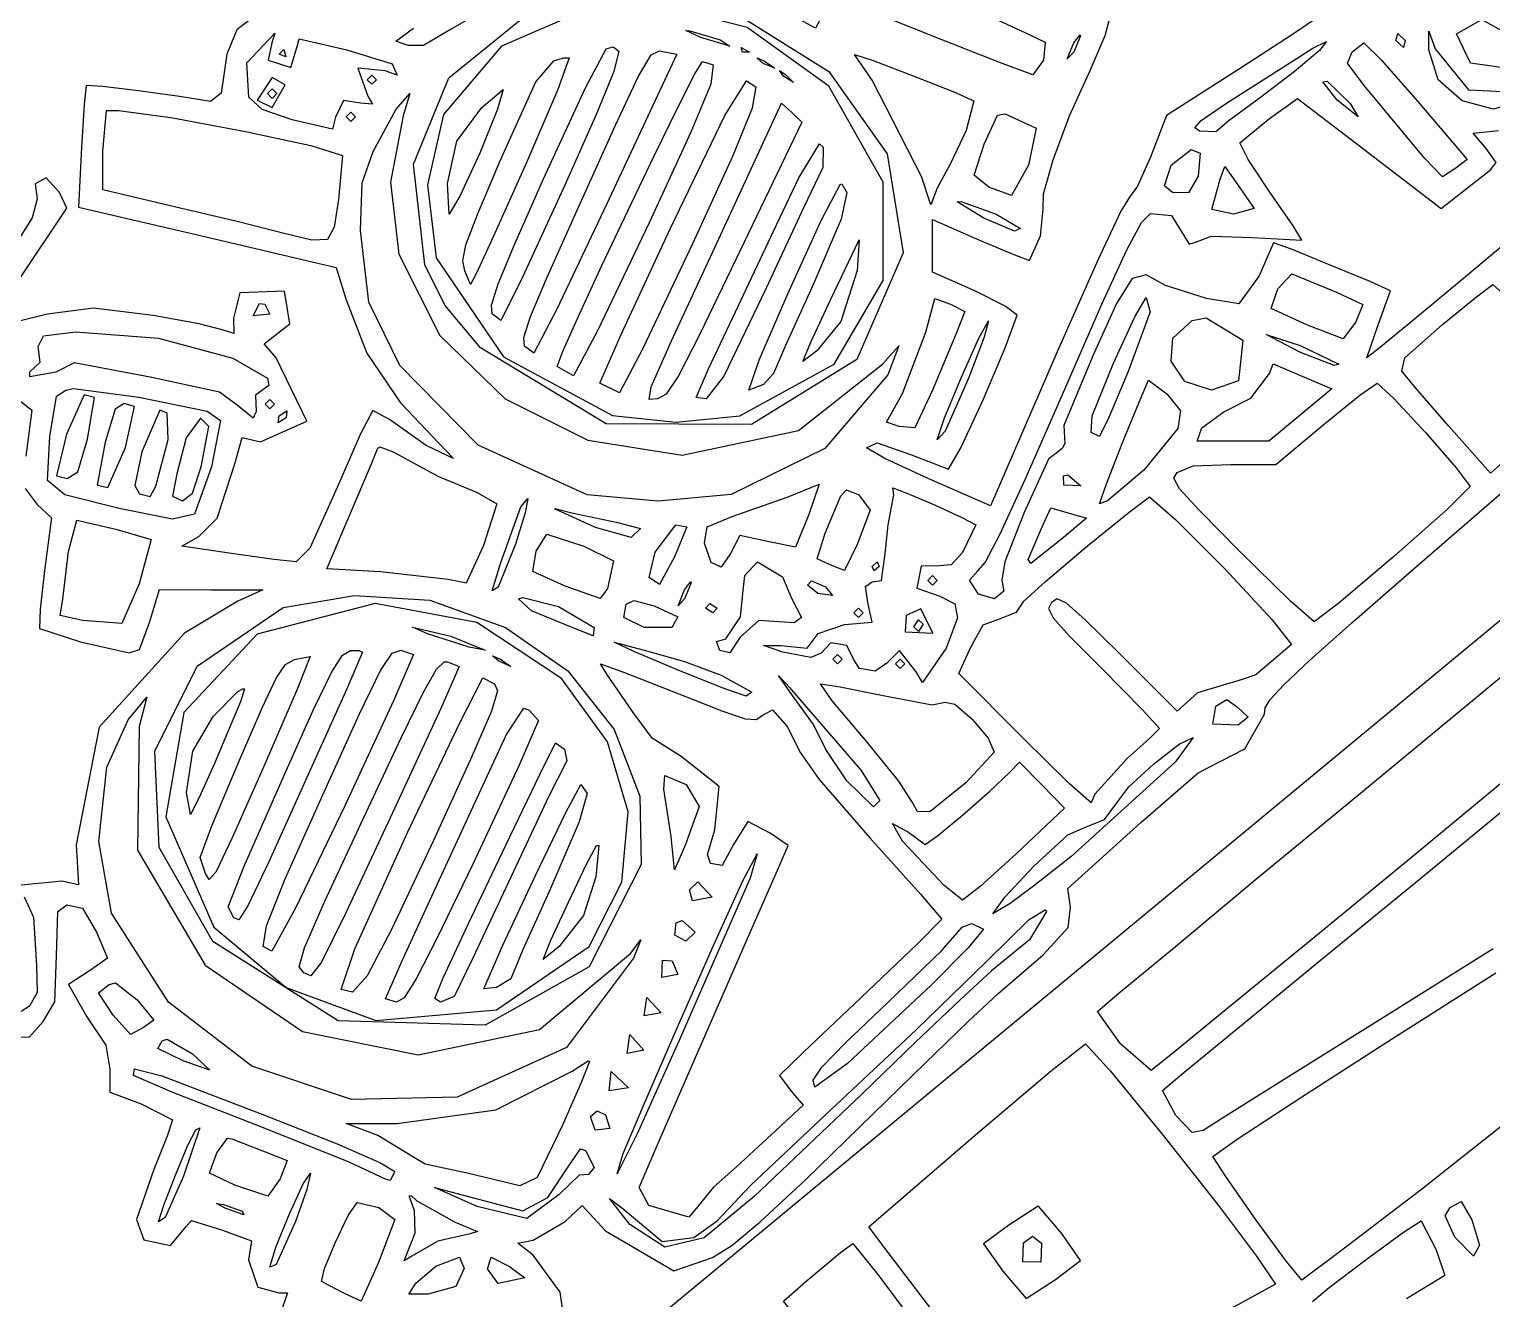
# Model space of a CAD drawing. Extents: x 0 to 7.6, y 0 to 10.9.
# Drawn here: x 1.921 to 2.447, y 6.155 to 6.611 of the extents above; entities that cross this region are included whole.
import ezdxf

# ---------------------------------------------------------------- set-up
doc = ezdxf.new("R2010")
doc.units = 0
doc.layers.get('0').update_dxf_attribs({"linetype": 'CONTINUOUS'})

msp = doc.modelspace()

# ---------------------------------------------------------------- linework, layer by layer
at = {"color": 0}
for points in [[(2.16906, 6.65831), (2.17486, 6.65603), (2.18836, 6.65022), (2.20697, 6.64214), (2.22808, 6.63281), (2.24914, 6.62343), (2.26753, 6.61513), (2.28071, 6.6091), (2.28614, 6.60639), (2.28554, 6.59988), (2.28174, 6.59472), (2.27013, 6.59896), (2.24485, 6.60889), (2.22006, 6.61882), (2.20979, 6.62289), (2.20671, 6.61719), (2.20361, 6.61149), (2.19254, 6.61746), (2.18007, 6.62468), (2.18132, 6.6339), (2.18403, 6.64307), (2.17469, 6.64854), (2.16601, 6.65576), (2.16906, 6.65831)], [(2.13569, 6.62343), (2.176, 6.6161), (2.20844, 6.59586), (2.22939, 6.56625), (2.23514, 6.5306), (2.21843, 6.49224), (2.18061, 6.46897), (2.12836, 6.46918), (2.08311, 6.49647), (2.07031, 6.51183), (2.06304, 6.52636), (2.05897, 6.56256), (2.07178, 6.59353), (2.09836, 6.61518), (2.13569, 6.62343)], [(2.14426, 6.6205), (2.13417, 6.62044), (2.12289, 6.61892), (2.09071, 6.60503), (2.06976, 6.5804), (2.06401, 6.55512), (2.06722, 6.52881), (2.09136, 6.49328), (2.13064, 6.47217), (2.15354, 6.46978), (2.17643, 6.47206), (2.21024, 6.49067), (2.22797, 6.52067), (2.22792, 6.55604), (2.20844, 6.5906), (2.17904, 6.61171), (2.14426, 6.6205)], [(2.44325, 6.61458), (2.45514, 6.60781), (2.45535, 6.59657), (2.43913, 6.59885), (2.43414, 6.60943), (2.44325, 6.61458)], [(2.00917, 6.6096), (2.00808, 6.60612), (2.00672, 6.59988), (2.01492, 6.59728), (2.01719, 6.60482), (2.0179, 6.60764), (2.03504, 6.60363), (2.05132, 6.59864), (2.05317, 6.59457), (2.04878, 6.59608), (2.03906, 6.59711), (2.04258, 6.58697), (2.04428, 6.58415), (2.03999, 6.58442), (2.0339, 6.58539), (2.03103, 6.57943), (2.02989, 6.57514), (2.0154, 6.57844), (2.00456, 6.58219), (1.99983, 6.58669), (1.99908, 6.59896), (2.00917, 6.6096)], [(2.15696, 6.61062), (2.15842, 6.61051), (2.16928, 6.60726), (2.17279, 6.60503), (2.16233, 6.60813), (2.15696, 6.61062)], [(2.29872, 6.60906), (2.29889, 6.60872), (2.2965, 6.60286), (2.29411, 6.60037), (2.2965, 6.60622), (2.29872, 6.60906)], [(2.38738, 6.60667), (2.38482, 6.60346), (2.37571, 6.59571), (2.36317, 6.58621), (2.35238, 6.57829), (2.3476, 6.57422), (2.34169, 6.57438), (2.33996, 6.57563), (2.34229, 6.57829), (2.3514, 6.58447), (2.36985, 6.59625), (2.38249, 6.60422), (2.38738, 6.60667)], [(2.40082, 6.60622), (2.40701, 6.6001), (2.42003, 6.58518), (2.43793, 6.56418), (2.43386, 6.56108), (2.42904, 6.55794), (2.42275, 6.56461), (2.40088, 6.59082), (2.39492, 6.5989), (2.39654, 6.60292), (2.40082, 6.60622)], [(2.41297, 6.60954), (2.41569, 6.60704), (2.41504, 6.60454), (2.41233, 6.60704), (2.41297, 6.60954)], [(2.42415, 6.6104), (2.42643, 6.604), (2.43842, 6.58931), (2.45594, 6.58843), (2.46212, 6.58951), (2.45861, 6.58556), (2.44737, 6.58236), (2.43608, 6.58529), (2.42746, 6.59283), (2.4241, 6.60368), (2.42415, 6.6104)], [(2.01238, 6.60374), (2.01313, 6.60113), (2.01069, 6.60215), (2.01238, 6.60374)], [(2.11301, 6.60081), (2.11501, 6.60075), (2.11089, 6.58942), (2.09983, 6.56342), (2.08778, 6.53662), (2.0816, 6.52311), (2.07954, 6.51921), (2.07747, 6.52419), (2.07671, 6.52783), (2.0779, 6.53358), (2.08203, 6.54449), (2.09006, 6.56347), (2.10297, 6.59218), (2.10943, 6.59972), (2.11301, 6.60081)], [(2.13086, 6.60476), (2.13281, 6.60319), (2.13103, 6.59592), (2.12478, 6.58068), (2.11344, 6.55501), (2.0976, 6.52061), (2.09044, 6.50629), (2.08735, 6.50874), (2.08708, 6.51188), (2.08951, 6.51953), (2.09543, 6.5339), (2.10574, 6.55724), (2.12082, 6.58996), (2.12836, 6.604), (2.13086, 6.60476)], [(2.14746, 6.60331), (2.14925, 6.60297), (2.15369, 6.60206), (2.12858, 6.54829), (2.11051, 6.51036), (2.10232, 6.49457), (2.09896, 6.49707), (2.09868, 6.50017), (2.10113, 6.50771), (2.10704, 6.52192), (2.11735, 6.54497), (2.13163, 6.57661), (2.13992, 6.59424), (2.14447, 6.60183), (2.14746, 6.60331)], [(2.17681, 6.60454), (2.17985, 6.60286), (2.17736, 6.60286), (2.17681, 6.60454)], [(2.18251, 6.60081), (2.18528, 6.59961), (2.18901, 6.597), (2.18474, 6.59879), (2.18251, 6.60081)], [(2.21761, 6.602), (2.22433, 6.59978), (2.23876, 6.59429), (2.25331, 6.58854), (2.26047, 6.58529), (2.25781, 6.57465), (2.25211, 6.56272), (2.24739, 6.55393), (2.24501, 6.5479), (2.24175, 6.55806), (2.22401, 6.59272), (2.21761, 6.602)], [(2.16297, 6.5995), (2.16678, 6.59825), (2.1659, 6.59131), (2.15875, 6.574), (2.14382, 6.54144), (2.12522, 6.50256), (2.11654, 6.48643), (2.11068, 6.48975), (2.11285, 6.4955), (2.1186, 6.5084), (2.12674, 6.52604), (2.13618, 6.546), (2.14567, 6.56575), (2.15408, 6.5829), (2.16021, 6.595), (2.16297, 6.5995)], [(2.19065, 6.59625), (2.19276, 6.59478), (2.19569, 6.59185), (2.19211, 6.59413), (2.19065, 6.59625)], [(2.00819, 6.59375), (2.00282, 6.58561), (2.00819, 6.5829), (2.01286, 6.59104), (2.00819, 6.59375)], [(2.044, 6.59457), (2.04568, 6.59289), (2.044, 6.59125), (2.04232, 6.59289), (2.044, 6.59457)], [(2.17876, 6.59256), (2.18207, 6.59033), (2.18087, 6.58268), (2.17378, 6.56526), (2.1594, 6.53386), (2.14144, 6.49621), (2.13308, 6.48031), (2.12597, 6.48372), (2.13363, 6.50108), (2.15142, 6.5395), (2.17096, 6.58008), (2.17876, 6.59256)], [(2.38758, 6.59244), (2.39583, 6.58431), (2.39871, 6.57958), (2.39122, 6.58556), (2.38607, 6.59212), (2.38758, 6.59244)], [(2.00819, 6.58957), (2.00982, 6.58789), (2.00819, 6.58621), (2.00651, 6.58789), (2.00819, 6.58957)], [(2.05772, 6.58789), (2.05533, 6.57997), (2.05078, 6.55604), (2.05371, 6.53017), (2.06853, 6.50097), (2.09196, 6.47814), (2.12169, 6.46326), (2.1556, 6.4579), (2.19743, 6.46674), (2.22771, 6.49067), (2.23356, 6.49718), (2.22954, 6.48682), (2.20697, 6.46024), (2.17324, 6.44374), (2.17324, 6.44379), (2.14703, 6.4414), (2.12153, 6.44368), (2.08225, 6.46149), (2.05414, 6.49018), (2.04297, 6.51286), (2.03993, 6.53874), (2.04058, 6.55578), (2.04449, 6.56706), (2.05279, 6.58236), (2.05772, 6.58789)], [(2.09131, 6.58942), (2.08919, 6.58236), (2.08285, 6.56651), (2.07568, 6.551), (2.07183, 6.54454), (2.07124, 6.55556), (2.0746, 6.57075), (2.08365, 6.5829), (2.09131, 6.58942)], [(1.95307, 6.58187), (1.9725, 6.57915), (1.99864, 6.57433), (2.02208, 6.56922), (2.03353, 6.5656), (2.03201, 6.54981), (2.03049, 6.53988), (2.02806, 6.53543), (2.02246, 6.53521), (2.0115, 6.53787), (1.99556, 6.54189), (1.97358, 6.5471), (1.94732, 6.55333), (1.94732, 6.56717), (1.94862, 6.58182), (1.95307, 6.58187)], [(2.03651, 6.58122), (2.03819, 6.57954), (2.03651, 6.5779), (2.03483, 6.57954), (2.03651, 6.58122)], [(2.1914, 6.58442), (2.19504, 6.58106), (2.19862, 6.57769), (2.17497, 6.52821), (2.16194, 6.50136), (2.15429, 6.48639), (2.14985, 6.47987), (2.14681, 6.47819), (2.14372, 6.47786), (2.14447, 6.48247), (2.15175, 6.49897), (2.16812, 6.53418), (2.1914, 6.58442)], [(2.27181, 6.58062), (2.28293, 6.57547), (2.28022, 6.56218), (2.27408, 6.55132), (2.2659, 6.55431), (2.26069, 6.5586), (2.26421, 6.56972), (2.26899, 6.58018), (2.27181, 6.58062)], [(2.20497, 6.56982), (2.20637, 6.56868), (2.20617, 6.56136), (2.19922, 6.54688), (2.18587, 6.5179), (2.17063, 6.48628), (2.16428, 6.47819), (2.16069, 6.47868), (2.16515, 6.48888), (2.17589, 6.51172), (2.18853, 6.53847), (2.19764, 6.55767), (2.20497, 6.56982)], [(2.33871, 6.56782), (2.3419, 6.56651), (2.34125, 6.55821), (2.33772, 6.55219), (2.33192, 6.55236), (2.32915, 6.55479), (2.33143, 6.56212), (2.33871, 6.56782)], [(2.35075, 6.56164), (2.35536, 6.55518), (2.36128, 6.54665), (2.35394, 6.54454), (2.34614, 6.54628), (2.34907, 6.55718), (2.35075, 6.56164)], [(2.21306, 6.55544), (2.2149, 6.5524), (2.21283, 6.54275), (2.20247, 6.51867), (2.19276, 6.49735), (2.18853, 6.48731), (2.18485, 6.48335), (2.17958, 6.48128), (2.18349, 6.49235), (2.19413, 6.51699), (2.20568, 6.54226), (2.2124, 6.55524), (2.21306, 6.55544)], [(2.25597, 6.5491), (2.2685, 6.5446), (2.27735, 6.53939), (2.27517, 6.53842), (2.26417, 6.54308), (2.25456, 6.54904), (2.25597, 6.5491)], [(2.21924, 6.53538), (2.21853, 6.52431), (2.21272, 6.50597), (2.20404, 6.49544), (2.199, 6.49154), (2.20193, 6.49854), (2.20915, 6.51394), (2.21924, 6.53538)], [(2.37483, 6.52311), (2.39094, 6.51654), (2.40044, 6.51204), (2.39789, 6.50581), (2.39339, 6.49968), (2.38053, 6.50467), (2.36751, 6.51069), (2.36979, 6.51774), (2.37483, 6.52311)], [(2.44715, 6.51921), (2.45301, 6.51394), (2.46446, 6.50151), (2.47558, 6.48867), (2.48058, 6.48182), (2.46961, 6.47125), (2.45247, 6.45676), (2.44629, 6.45144), (2.43138, 6.46832), (2.42025, 6.48112), (2.41439, 6.48812), (2.41547, 6.49289), (2.42904, 6.50489), (2.44125, 6.51481), (2.44715, 6.51921)], [(2.00369, 6.51247), (2.00553, 6.51215), (2.00732, 6.50863), (2.00142, 6.50803), (2.00369, 6.51247)], [(2.24647, 6.51426), (2.25217, 6.51215), (2.25726, 6.5095), (2.25412, 6.50163), (2.24571, 6.48122), (2.23936, 6.46767), (2.23367, 6.46821), (2.22917, 6.46978), (2.23486, 6.48008), (2.24322, 6.50206), (2.24647, 6.51426)], [(2.32249, 6.51454), (2.32394, 6.50939), (2.31608, 6.48801), (2.30903, 6.47146), (2.30567, 6.46457), (2.30268, 6.46599), (2.30306, 6.47206), (2.31076, 6.491), (2.31847, 6.50765), (2.32249, 6.51454)], [(2.26579, 6.50624), (2.26426, 6.50028), (2.25874, 6.48579), (2.25017, 6.46647), (2.24735, 6.46343), (2.25, 6.47136), (2.25608, 6.48594), (2.26238, 6.5), (2.26579, 6.50624)], [(2.34403, 6.50732), (2.35732, 6.49929), (2.35568, 6.4846), (2.34597, 6.48122), (2.33643, 6.48438), (2.33154, 6.49164), (2.33214, 6.5), (2.33908, 6.50629), (2.34403, 6.50732)], [(1.93761, 6.50228), (1.96733, 6.5), (1.99403, 6.49274), (2.00651, 6.48557), (2.007, 6.48296), (2.00217, 6.47944), (2.00244, 6.47364), (2.00131, 6.47125), (1.99556, 6.47586), (1.98921, 6.48058), (1.96496, 6.48579), (1.93701, 6.4911), (1.93044, 6.48779), (1.92106, 6.48611), (1.921, 6.48785), (1.92475, 6.49132), (1.9241, 6.49696), (1.92594, 6.50086), (1.93761, 6.50228)], [(2.36567, 6.50131), (2.37788, 6.49735), (2.39176, 6.49067), (2.39008, 6.49013), (2.37776, 6.4949), (2.36567, 6.50131)], [(2.36817, 6.49072), (2.38932, 6.48172), (2.37793, 6.47233), (2.36664, 6.46289), (2.34082, 6.46289), (2.3425, 6.46767), (2.35042, 6.47347), (2.36008, 6.47835), (2.36681, 6.48725), (2.36817, 6.49072)], [(2.32335, 6.48481), (2.32997, 6.47993), (2.3349, 6.47385), (2.33388, 6.46744), (2.32161, 6.45247), (2.3086, 6.44146), (2.30567, 6.44038), (2.30821, 6.44754), (2.31392, 6.46213), (2.31993, 6.477), (2.32335, 6.48481)], [(1.93674, 6.48188), (1.96029, 6.47874), (1.98486, 6.47374), (1.98958, 6.47038), (1.98633, 6.45372), (1.98031, 6.43664), (1.97233, 6.43489), (1.95318, 6.43869), (1.93365, 6.44358), (1.92736, 6.44874), (1.92828, 6.46457), (1.93067, 6.47906), (1.93403, 6.48122), (1.93674, 6.48188)], [(1.9406, 6.47954), (1.93419, 6.46544), (1.93067, 6.45047), (1.93451, 6.44954), (1.93826, 6.45188), (1.94174, 6.46365), (1.94433, 6.47868), (1.9406, 6.47954)], [(2.4056, 6.48372), (2.41162, 6.47825), (2.42301, 6.46599), (2.43403, 6.45329), (2.43901, 6.44656), (2.43093, 6.43858), (2.41162, 6.4215), (2.39187, 6.40483), (2.38286, 6.39789), (2.3744, 6.40539), (2.35601, 6.42339), (2.34174, 6.43782), (2.33447, 6.44575), (2.33242, 6.4496), (2.33365, 6.45171), (2.33936, 6.454), (2.35292, 6.45454), (2.36908, 6.45454), (2.38661, 6.46913), (2.39936, 6.47944), (2.4056, 6.48372)], [(1.95497, 6.47646), (1.95171, 6.47439), (1.94814, 6.46257), (1.94531, 6.44715), (1.94911, 6.44624), (1.95551, 6.46061), (1.95865, 6.47542), (1.95497, 6.47646)], [(2.00732, 6.47786), (2.009, 6.47624), (2.00732, 6.47456), (2.00564, 6.47624), (2.00732, 6.47786)], [(1.96783, 6.47401), (1.96137, 6.4591), (1.95876, 6.44694), (1.96044, 6.44401), (1.96436, 6.44308), (1.96642, 6.44678), (1.97081, 6.46349), (1.97049, 6.47304), (1.96783, 6.47401)], [(1.98242, 6.47119), (1.97732, 6.46414), (1.9739, 6.45117), (1.97233, 6.44314), (1.97601, 6.44151), (1.97949, 6.44422), (1.98264, 6.45372), (1.98546, 6.46815), (1.98242, 6.47119)], [(2.01351, 6.47379), (2.01324, 6.47131), (2.01036, 6.46951), (2.01069, 6.47206), (2.01351, 6.47379)], [(2.04688, 6.46083), (2.05171, 6.4591), (2.06776, 6.45036), (2.08192, 6.44444), (2.08897, 6.44043), (2.08419, 6.42535), (2.07796, 6.41183), (2.0715, 6.41314), (2.04719, 6.4159), (2.02789, 6.41704), (2.03674, 6.43788), (2.04318, 6.45313), (2.04622, 6.46039), (2.04688, 6.46083)], [(2.29432, 6.45085), (2.29899, 6.44683), (2.29292, 6.4471), (2.29275, 6.45047), (2.29432, 6.45085)], [(2.20492, 6.44749), (2.20117, 6.43658), (2.1964, 6.42486), (2.18631, 6.42686), (2.17638, 6.42904), (2.17296, 6.42253), (2.16971, 6.41758), (2.16601, 6.41928), (2.16368, 6.42626), (2.16461, 6.43213), (2.17356, 6.43587), (2.19379, 6.44293), (2.20492, 6.44749)], [(2.23144, 6.44618), (2.23649, 6.44428), (2.24636, 6.44), (2.25624, 6.43549), (2.26128, 6.43283), (2.25646, 6.42285), (2.25233, 6.41846), (2.24821, 6.41813), (2.24154, 6.41792), (2.24001, 6.4101), (2.24832, 6.40717), (2.25375, 6.4044), (2.25467, 6.39936), (2.2506, 6.38851), (2.24208, 6.37619), (2.23981, 6.37993), (2.23383, 6.38758), (2.22928, 6.38314), (2.2251, 6.38021), (2.2194, 6.38118), (2.21733, 6.38433), (2.2149, 6.38943), (2.20915, 6.39035), (2.20568, 6.38672), (2.20193, 6.3851), (2.19189, 6.3871), (2.18489, 6.38949), (2.19114, 6.38938), (2.20057, 6.38846), (2.20449, 6.39372), (2.21397, 6.39703), (2.22396, 6.39785), (2.2225, 6.40435), (2.22157, 6.41064), (2.22396, 6.41238), (2.22732, 6.41287), (2.22868, 6.42253), (2.22971, 6.43289), (2.23172, 6.44368), (2.23144, 6.44618)], [(2.21468, 6.44536), (2.21918, 6.44358), (2.22325, 6.43815), (2.21853, 6.42578), (2.21403, 6.41635), (2.20915, 6.41829), (2.20421, 6.42063), (2.20703, 6.42985), (2.21267, 6.44331), (2.21468, 6.44536)], [(2.32374, 6.44287), (2.33306, 6.43479), (2.35086, 6.41689), (2.36778, 6.39871), (2.37478, 6.38981), (2.36193, 6.3789), (2.35699, 6.37722), (2.34093, 6.37244), (2.33365, 6.36578), (2.3125, 6.38688), (2.30057, 6.39865), (2.29389, 6.40462), (2.29053, 6.40625), (2.28851, 6.40494), (2.28743, 6.40278), (2.28911, 6.39936), (2.29497, 6.39279), (2.30653, 6.38113), (2.32118, 6.36626), (2.32731, 6.35954), (2.32383, 6.35607), (2.31565, 6.34885), (2.30404, 6.33594), (2.30274, 6.3329), (2.29497, 6.33974), (2.27826, 6.35612), (2.2551, 6.37933), (2.25939, 6.38883), (2.26383, 6.39686), (2.2691, 6.39876), (2.27588, 6.40147), (2.27854, 6.40543), (2.28624, 6.41249), (2.30138, 6.42524), (2.31635, 6.43744), (2.32374, 6.44287)], [(2.1001, 6.44233), (2.09918, 6.43712), (2.09565, 6.42583), (2.08951, 6.41038), (2.08735, 6.40907), (2.09039, 6.41932), (2.0976, 6.43935), (2.1001, 6.44233)], [(2.10969, 6.43853), (2.11035, 6.43853), (2.11594, 6.43712), (2.13194, 6.43375), (2.14063, 6.43147), (2.13726, 6.42828), (2.12451, 6.43192), (2.10969, 6.43853)], [(2.28819, 6.43892), (2.301, 6.43522), (2.2921, 6.42768), (2.28108, 6.41889), (2.28011, 6.42036), (2.2851, 6.43213), (2.28819, 6.43892)], [(1.93799, 6.43451), (1.95199, 6.43132), (1.96474, 6.42757), (1.96035, 6.41162), (1.9541, 6.39735), (1.94011, 6.39844), (1.93201, 6.40017), (1.93294, 6.40608), (1.935, 6.42329), (1.93799, 6.43451)], [(2.15332, 6.43289), (2.15733, 6.43213), (2.15294, 6.42133), (2.14751, 6.41135), (2.14378, 6.41385), (2.14594, 6.42296), (2.15332, 6.43289)], [(2.10693, 6.42953), (2.12028, 6.42513), (2.13097, 6.41992), (2.12879, 6.40994), (2.12614, 6.40631), (2.11356, 6.41081), (2.10189, 6.41601), (2.10314, 6.42333), (2.10693, 6.42953)], [(2.18278, 6.41949), (2.19174, 6.41411), (2.19499, 6.40642), (2.19857, 6.39953), (2.1959, 6.39757), (2.18321, 6.39839), (2.17654, 6.39247), (2.17279, 6.38678), (2.16922, 6.38769), (2.16803, 6.3909), (2.17139, 6.39182), (2.1766, 6.39974), (2.17763, 6.40918), (2.17817, 6.41465), (2.18278, 6.41949)], [(2.22575, 6.41954), (2.22651, 6.41786), (2.22472, 6.41624), (2.22401, 6.41786), (2.22575, 6.41954)], [(2.15869, 6.41233), (2.15886, 6.412), (2.15653, 6.40619), (2.15414, 6.40369), (2.15653, 6.4095), (2.15869, 6.41233)], [(2.2021, 6.41271), (2.20714, 6.41054), (2.20964, 6.40744), (2.20437, 6.4081), (2.20068, 6.41114), (2.2021, 6.41271)], [(2.24567, 6.41456), (2.24735, 6.41287), (2.24567, 6.41118), (2.24403, 6.41287), (2.24567, 6.41456)], [(2.03776, 6.40744), (2.06494, 6.40571), (2.09212, 6.39594), (2.11458, 6.38037), (2.13118, 6.35926), (2.14046, 6.33524), (2.14094, 6.31071), (2.12224, 6.27382), (2.08485, 6.25288), (2.03196, 6.25444), (1.98682, 6.28299), (1.9675, 6.31674), (1.96604, 6.35146), (1.98128, 6.382), (2.01215, 6.40306), (2.03776, 6.40744)], [(2.09831, 6.40674), (2.11122, 6.40343), (2.12403, 6.39589), (2.12358, 6.39296), (2.11544, 6.39621), (2.10146, 6.40196), (2.09674, 6.40625), (2.09831, 6.40674)], [(2.48981, 6.41103), (2.49935, 6.40072), (2.5089, 6.38932), (2.50168, 6.38297), (2.48199, 6.36638), (2.45281, 6.34207), (2.41721, 6.31261), (2.38146, 6.28326), (2.352, 6.25911), (2.33192, 6.24274), (2.32428, 6.2366), (2.31321, 6.24615), (2.30496, 6.25781), (2.31282, 6.26449), (2.33301, 6.28125), (2.36247, 6.30572), (2.39822, 6.33529), (2.48981, 6.41103)], [(2.04519, 6.40451), (2.00276, 6.3935), (1.97646, 6.3654), (1.97, 6.32781), (1.98719, 6.28819), (2.01324, 6.26639), (2.04551, 6.25456), (2.08882, 6.25846), (2.12218, 6.28125), (2.134, 6.30436), (2.13618, 6.32958), (2.12879, 6.35476), (2.11219, 6.37761), (2.08176, 6.39774), (2.04519, 6.40451)], [(2.13824, 6.40565), (2.14551, 6.40375), (2.15403, 6.39974), (2.15192, 6.39594), (2.14193, 6.39589), (2.13471, 6.39947), (2.13553, 6.40429), (2.13824, 6.40565)], [(2.16558, 6.40451), (2.16818, 6.40289), (2.16661, 6.40121), (2.16401, 6.40289), (2.16558, 6.40451)], [(2.21903, 6.40289), (2.22071, 6.40121), (2.21903, 6.39953), (2.21733, 6.40121), (2.21903, 6.40289)], [(2.24143, 6.40261), (2.23617, 6.40028), (2.23579, 6.39432), (2.24576, 6.39382), (2.24143, 6.40261)], [(2.05865, 6.39606), (2.07243, 6.39285), (2.08475, 6.38775), (2.079, 6.38889), (2.06401, 6.39367), (2.05865, 6.39606)], [(2.24067, 6.39871), (2.24235, 6.39714), (2.24067, 6.39453), (2.23899, 6.39611), (2.24067, 6.39871)], [(2.13124, 6.39068), (2.14333, 6.38743), (2.15653, 6.38368), (2.16971, 6.37875), (2.18067, 6.37261), (2.1786, 6.37125), (2.16997, 6.37424), (2.15364, 6.38075), (2.13797, 6.38737), (2.13124, 6.39068)], [(2.02186, 6.38553), (2.01731, 6.37392), (2.00558, 6.34679), (1.99376, 6.32026), (1.98796, 6.30794), (1.98557, 6.30524), (1.98421, 6.30746), (1.98232, 6.31315), (1.98654, 6.3246), (1.99675, 6.34901), (2.00467, 6.36729), (2.00965, 6.37765), (2.01303, 6.3826), (2.01617, 6.38444), (2.02186, 6.38553)], [(2.03939, 6.38764), (2.04069, 6.3871), (2.035, 6.37386), (2.02132, 6.34326), (2.00694, 6.31158), (1.99946, 6.29579), (1.99615, 6.29081), (1.99436, 6.2915), (1.99235, 6.29546), (1.99815, 6.31006), (2.01226, 6.34224), (2.02306, 6.36638), (2.02962, 6.37999), (2.03347, 6.38601), (2.0364, 6.38758), (2.03939, 6.38764)], [(2.05442, 6.38781), (2.05903, 6.38618), (2.05181, 6.36957), (2.0345, 6.33197), (2.0166, 6.29492), (2.00803, 6.27951), (2.00493, 6.28119), (2.00618, 6.28863), (2.01292, 6.30556), (2.02636, 6.33572), (2.03961, 6.3649), (2.04715, 6.38049), (2.05132, 6.38667), (2.05442, 6.38781)], [(2.08746, 6.38574), (2.09028, 6.38456), (2.09403, 6.38194), (2.08974, 6.38379), (2.08746, 6.38574)], [(2.21149, 6.38618), (2.21317, 6.38456), (2.21149, 6.38286), (2.20985, 6.38456), (2.21149, 6.38618)], [(2.0701, 6.38351), (2.07129, 6.38351), (2.07542, 6.38194), (2.06885, 6.36681), (2.05236, 6.33106), (2.03467, 6.29335), (2.02588, 6.2755), (2.02214, 6.27061), (2.01958, 6.27169), (2.01796, 6.27387), (2.01986, 6.28076), (2.02718, 6.29753), (2.04189, 6.3291), (2.05464, 6.35628), (2.06267, 6.37267), (2.06733, 6.38092), (2.0701, 6.38351)], [(2.12625, 6.38281), (2.13493, 6.37967), (2.1544, 6.37201), (2.16992, 6.36589), (2.17828, 6.36301), (2.18229, 6.36279), (2.18463, 6.36442), (2.18815, 6.36632), (2.19342, 6.36035), (2.19814, 6.35086), (2.20486, 6.34119), (2.22308, 6.32031), (2.24132, 6.30007), (2.24897, 6.29101), (2.2404, 6.28233), (2.21983, 6.26269), (2.19922, 6.24322), (2.19065, 6.23475), (2.19488, 6.22911), (2.19911, 6.22412), (2.18614, 6.21208), (2.17512, 6.20199), (2.16694, 6.19461), (2.16069, 6.18701), (2.15804, 6.18386), (2.14367, 6.18804), (2.14019, 6.19456), (2.14735, 6.21132), (2.16417, 6.24978), (2.18169, 6.28988), (2.19075, 6.3106), (2.19379, 6.31754), (2.18728, 6.32189), (2.17925, 6.32617), (2.17415, 6.31782), (2.17003, 6.31028), (2.16585, 6.31104), (2.16471, 6.31424), (2.16737, 6.32314), (2.169, 6.33871), (2.15522, 6.3495), (2.14486, 6.35607), (2.13803, 6.36535), (2.12858, 6.37913), (2.12625, 6.38281)], [(2.234, 6.3845), (2.23568, 6.38281), (2.234, 6.38118), (2.23232, 6.38281), (2.234, 6.3845)], [(2.08399, 6.37782), (2.08811, 6.3756), (2.08919, 6.3731), (2.08703, 6.36578), (2.07992, 6.34928), (2.06619, 6.31933), (2.05122, 6.28749), (2.04237, 6.27067), (2.03711, 6.26481), (2.03299, 6.26574), (2.03792, 6.28039), (2.05701, 6.32243), (2.07563, 6.3616), (2.08399, 6.37782)], [(2.19032, 6.37869), (2.19422, 6.37429), (2.22006, 6.34446), (2.22672, 6.33365), (2.2245, 6.33138), (2.2149, 6.34076), (2.20736, 6.352), (2.20285, 6.361), (2.19433, 6.37283), (2.19032, 6.37869)], [(2.20535, 6.37571), (2.21246, 6.37462), (2.22792, 6.37142), (2.2455, 6.36806), (2.25022, 6.36903), (2.25369, 6.36838), (2.25987, 6.36296), (2.26568, 6.35612), (2.26779, 6.35113), (2.2576, 6.34), (2.24474, 6.32964), (2.24029, 6.32969), (2.23817, 6.33328), (2.23361, 6.34065), (2.22157, 6.35536), (2.20958, 6.36957), (2.20535, 6.37571)], [(1.96317, 6.37088), (1.96035, 6.36029), (1.95975, 6.31581), (1.98406, 6.27447), (2.0191, 6.2506), (2.06065, 6.24229), (2.10428, 6.25136), (2.1371, 6.27864), (2.14079, 6.28364), (2.13813, 6.27701), (2.11399, 6.2449), (2.07476, 6.227), (2.03674, 6.22613), (2.00086, 6.23817), (1.97086, 6.26118), (1.95047, 6.29313), (1.94586, 6.3189), (1.94874, 6.34565), (1.95643, 6.36268), (1.96317, 6.37088)], [(1.99826, 6.37381), (1.99681, 6.36914), (1.99306, 6.3604), (1.98742, 6.347), (1.98193, 6.33479), (1.97885, 6.32872), (1.97743, 6.33658), (1.97965, 6.35146), (1.98693, 6.36393), (1.99588, 6.37294), (1.99767, 6.37381), (1.99826, 6.37381)], [(2.35151, 6.37001), (2.35536, 6.36729), (2.35921, 6.36372), (2.35558, 6.36079), (2.34651, 6.36111), (2.34754, 6.36768), (2.35151, 6.37001)], [(2.09864, 6.36686), (2.10058, 6.36621), (2.104, 6.36242), (2.09706, 6.34646), (2.08035, 6.31082), (2.06765, 6.2845), (2.06, 6.26953), (2.05561, 6.26275), (2.05285, 6.26118), (2.04899, 6.26243), (2.05469, 6.27561), (2.06836, 6.30533), (2.08339, 6.33783), (2.09244, 6.35747), (2.09864, 6.36686)], [(2.11014, 6.35449), (2.11328, 6.35211), (2.11421, 6.34793), (2.10764, 6.33529), (2.09403, 6.30615), (2.08029, 6.27675), (2.07362, 6.26324), (2.06879, 6.26118), (2.06668, 6.26247), (2.06967, 6.26992), (2.07878, 6.2895), (2.09218, 6.31765), (2.10444, 6.3431), (2.11014, 6.35449)], [(2.33946, 6.35633), (2.3329, 6.34744), (2.29542, 6.31347), (2.28201, 6.30285), (2.27365, 6.29665), (2.26736, 6.29292), (2.27165, 6.29899), (2.28211, 6.31011), (2.29432, 6.3214), (2.30003, 6.32389), (2.30751, 6.32682), (2.31233, 6.33333), (2.31629, 6.33865), (2.32519, 6.34679), (2.33442, 6.354), (2.33946, 6.35633)], [(2.27692, 6.34754), (2.28504, 6.33919), (2.29318, 6.33089), (2.27567, 6.3144), (2.26281, 6.30274), (2.25646, 6.29785), (2.24972, 6.30328), (2.23492, 6.31907), (2.23133, 6.32547), (2.23703, 6.32226), (2.24306, 6.31782), (2.2475, 6.32101), (2.25646, 6.3284), (2.26628, 6.33703), (2.27339, 6.34375), (2.27692, 6.34754)], [(2.11914, 6.33946), (2.12147, 6.33626), (2.1186, 6.32601), (2.10824, 6.30203), (2.09819, 6.27974), (2.09403, 6.26958), (2.08886, 6.26639), (2.08431, 6.266), (2.09114, 6.28168), (2.10275, 6.30647), (2.11376, 6.32943), (2.11914, 6.33946)], [(2.14942, 6.34272), (2.15711, 6.33942), (2.16178, 6.33149), (2.15685, 6.31793), (2.15283, 6.30881), (2.15164, 6.32075), (2.14903, 6.33772), (2.14942, 6.34272)], [(2.12571, 6.31749), (2.12463, 6.30621), (2.12011, 6.29232), (2.11143, 6.28119), (2.10568, 6.27653), (2.10846, 6.28347), (2.11475, 6.29715), (2.12125, 6.31082), (2.12483, 6.31749), (2.12571, 6.31749)], [(2.18261, 6.31451), (2.18012, 6.30572), (2.17106, 6.28526), (2.15489, 6.24826), (2.13943, 6.21382), (2.13226, 6.19949), (2.13444, 6.20676), (2.14171, 6.22407), (2.15354, 6.25114), (2.16689, 6.28157), (2.1774, 6.30485), (2.18261, 6.31451)], [(2.16124, 6.30447), (2.16639, 6.29893), (2.1594, 6.29758), (2.15826, 6.3016), (2.16124, 6.30447)], [(2.28614, 6.29438), (2.28668, 6.29383), (2.28054, 6.28353), (2.27149, 6.27615), (2.26682, 6.2724), (2.25564, 6.26204), (2.23953, 6.24675), (2.22026, 6.22803), (2.18158, 6.19129), (2.16357, 6.17638), (2.14936, 6.17301), (2.13683, 6.18121), (2.12956, 6.1906), (2.13439, 6.18685), (2.14844, 6.17513), (2.15989, 6.17649), (2.16818, 6.18251), (2.18033, 6.19531), (2.20736, 6.22076), (2.23981, 6.25119), (2.26519, 6.27593), (2.28039, 6.2909), (2.28614, 6.29438)], [(2.15565, 6.29058), (2.16032, 6.28635), (2.1569, 6.28315), (2.15306, 6.28526), (2.15349, 6.28965), (2.15565, 6.29058)], [(2.25976, 6.2895), (2.264, 6.28743), (2.25846, 6.28071), (2.24522, 6.26725), (2.21511, 6.2391), (2.2034, 6.23063), (2.20275, 6.23318), (2.20589, 6.23785), (2.21436, 6.24658), (2.22976, 6.26112), (2.24886, 6.27968), (2.25629, 6.28814), (2.25976, 6.2895)], [(2.1486, 6.27632), (2.15201, 6.27599), (2.15403, 6.27115), (2.14828, 6.27007), (2.1486, 6.27632)], [(1.95188, 6.26818), (1.95964, 6.26199), (1.96565, 6.25472), (1.96197, 6.25211), (1.95731, 6.24951), (1.95107, 6.25651), (1.94569, 6.26454), (1.9496, 6.26747), (1.95188, 6.26818)], [(2.1429, 6.26281), (2.14806, 6.25732), (2.14199, 6.25629), (2.1429, 6.26281)], [(2.13687, 6.24951), (2.14182, 6.24387), (2.13585, 6.24274), (2.13687, 6.24951)], [(1.97043, 6.24783), (1.97954, 6.24262), (1.98583, 6.23676), (1.97618, 6.24013), (1.96707, 6.24457), (1.96864, 6.24724), (1.97043, 6.24783)], [(2.30072, 6.24621), (2.30963, 6.23639), (2.32829, 6.21365), (2.34853, 6.1881), (2.36214, 6.16986), (2.36897, 6.15972), (2.3469, 6.14768), (2.32383, 6.13514), (2.29937, 6.12175), (2.28119, 6.11197), (2.27333, 6.10786), (2.26525, 6.12076), (2.2481, 6.14703), (2.22976, 6.17111), (2.22271, 6.18033), (2.23421, 6.19021), (2.26118, 6.21343), (2.28842, 6.2366), (2.30072, 6.24621)], [(2.12185, 6.24007), (2.12235, 6.23986), (2.11947, 6.23253), (2.11262, 6.2169), (2.10346, 6.19814), (2.09722, 6.1951), (2.07835, 6.19971), (2.06321, 6.2029), (2.0594, 6.20514), (2.04622, 6.21326), (2.03483, 6.2175), (2.05317, 6.21756), (2.0886, 6.2225), (2.1161, 6.23633), (2.12185, 6.24007)], [(1.95871, 6.23725), (1.96853, 6.23469), (2.00549, 6.22054), (2.03162, 6.21018), (2.04719, 6.20344), (2.05236, 6.20025), (2.05067, 6.19706), (2.04899, 6.19754), (2.03592, 6.20367), (2.00444, 6.21619), (1.9725, 6.22874), (1.95828, 6.23475), (1.95871, 6.23725)], [(2.1301, 6.23622), (2.13628, 6.23036), (2.12933, 6.22928), (2.1301, 6.23622)], [(2.12506, 6.22206), (2.12804, 6.22071), (2.12967, 6.21576), (2.1244, 6.21517), (2.12272, 6.22006), (2.12506, 6.22206)], [(1.98215, 6.21604), (1.97635, 6.19862), (1.96972, 6.18371), (1.96733, 6.18218), (1.96918, 6.18815), (1.97342, 6.199), (1.97792, 6.20969), (1.98079, 6.21528), (1.98215, 6.21604)], [(1.99219, 6.21224), (1.99365, 6.21203), (2.00504, 6.20757), (2.01361, 6.20421), (2.01107, 6.19769), (2.00667, 6.1914), (1.99474, 6.19536), (1.98568, 6.19971), (1.98828, 6.20697), (1.99219, 6.21224)], [(2.11903, 6.20844), (2.12082, 6.20779), (2.12403, 6.20167), (2.12196, 6.19922), (2.1186, 6.19894), (2.11143, 6.19206), (2.09978, 6.18338), (2.08188, 6.18772), (2.06657, 6.1945), (2.08236, 6.19038), (2.09831, 6.18619), (2.10736, 6.19092), (2.11469, 6.20193), (2.11903, 6.20844)], [(2.02197, 6.19971), (2.02061, 6.19379), (2.01654, 6.18235), (2.00965, 6.16689), (2.00732, 6.1659), (2.0095, 6.17307), (2.01438, 6.185), (2.01938, 6.19586), (2.02197, 6.19971)], [(2.05751, 6.19151), (2.05826, 6.19151), (2.06028, 6.18967), (2.074, 6.18207), (2.08203, 6.17871), (2.07937, 6.1779), (2.06776, 6.17524), (2.05838, 6.16982), (2.05572, 6.16818), (2.05957, 6.17828), (2.05935, 6.18619), (2.05751, 6.19151)], [(1.98822, 6.18881), (1.99067, 6.18842), (1.99735, 6.18599), (1.99799, 6.18468), (1.99154, 6.18701), (1.98822, 6.18881)], [(2.03874, 6.18907), (2.0465, 6.18728), (2.05236, 6.183), (2.04639, 6.16758), (2.04015, 6.1536), (2.03418, 6.15636), (2.02588, 6.16069), (2.02696, 6.16536), (2.03093, 6.17492), (2.03558, 6.1844), (2.03874, 6.18907)], [(2.28369, 6.18788), (2.28369, 6.18782), (2.27311, 6.18093), (2.26406, 6.17421), (2.27094, 6.16439), (2.27929, 6.15457), (2.28988, 6.1614), (2.29893, 6.16824), (2.2921, 6.17806), (2.28369, 6.18788)], [(2.43582, 6.18951), (2.43956, 6.18294), (2.44233, 6.17383), (2.44021, 6.16982), (2.43354, 6.17671), (2.43007, 6.18435), (2.43181, 6.18739), (2.43582, 6.18951)], [(2.28168, 6.17708), (2.28483, 6.17447), (2.28461, 6.16769), (2.27815, 6.16781), (2.27838, 6.17458), (2.28168, 6.17708)], [(2.07553, 6.16949), (2.07721, 6.16536), (2.07428, 6.1589), (2.06424, 6.15614), (2.05729, 6.15614), (2.05989, 6.16015), (2.06711, 6.16629), (2.07553, 6.16949)], [(2.08692, 6.16949), (2.09358, 6.16613), (2.09901, 6.16206), (2.08942, 6.15994), (2.08567, 6.16531), (2.08692, 6.16949)], [(2.21701, 6.17443), (2.22601, 6.16319), (2.23904, 6.14578), (2.25228, 6.12657), (2.26215, 6.11083), (2.26535, 6.10363), (2.2609, 6.10107), (2.25108, 6.0956), (2.23736, 6.088), (2.23286, 6.09581), (2.21744, 6.1199), (2.20074, 6.14285), (2.19206, 6.15364), (2.20014, 6.16075), (2.21257, 6.17117), (2.21701, 6.17443)]]:
    msp.add_lwpolyline(points, close=True, dxfattribs=at)
for points in [[(2.09065, 6.62164), (2.07232, 6.611), (2.06261, 6.60519), (2.05707, 6.60519), (2.05263, 6.60678), (2.05903, 6.61149)], [(2.00076, 6.6149), (1.99544, 6.61079), (1.99192, 6.60206), (1.98986, 6.58806), (1.986, 6.58507), (1.97493, 6.58692), (1.96018, 6.58892), (1.94721, 6.5905), (1.94135, 6.59082), (1.94054, 6.58404), (1.93961, 6.56858), (1.93858, 6.54704), (1.98492, 6.53624), (2.03125, 6.52539), (2.03483, 6.51372), (2.04226, 6.49457), (2.05436, 6.47672), (2.06825, 6.46213), (2.07335, 6.45671), (2.06353, 6.46132), (2.0504, 6.47076), (2.04443, 6.47396), (2.03999, 6.4655), (2.03162, 6.44629), (2.02175, 6.42443), (2.01682, 6.41954), (2.00874, 6.42042), (1.99447, 6.42236), (1.97569, 6.42513), (1.98182, 6.4286), (1.98844, 6.43517), (1.99479, 6.45475), (1.99744, 6.46419), (2.00401, 6.46267), (2.02061, 6.47017), (2.0096, 6.49283), (2.00532, 6.49789), (2.0146, 6.50515), (2.01264, 6.51682), (1.99658, 6.51628), (1.99431, 6.50711), (1.99442, 6.50168), (1.99072, 6.50288), (1.98199, 6.5051), (1.96539, 6.50808), (1.94396, 6.51079), (1.92736, 6.50857), (1.91374, 6.50526)], [(2.38292, 6.61447), (2.37435, 6.60867), (2.35568, 6.59657), (2.32986, 6.58003), (2.324, 6.56506), (2.31939, 6.55464), (2.31651, 6.55062), (2.31336, 6.54563), (2.30512, 6.52806), (2.29053, 6.49501), (2.26818, 6.44353), (2.2665, 6.43967), (2.24436, 6.44938), (2.22857, 6.45671), (2.22194, 6.46056), (2.22575, 6.46229), (2.23807, 6.45796), (2.25146, 6.4529), (2.25581, 6.46056), (2.26383, 6.47781), (2.27181, 6.49647), (2.2761, 6.50819), (2.27181, 6.5115), (2.26107, 6.51682), (2.24567, 6.52365), (2.24567, 6.54264), (2.26258, 6.53526), (2.27485, 6.53006), (2.2806, 6.52789), (2.2845, 6.53674), (2.28549, 6.54633), (2.28554, 6.55192), (2.28906, 6.56413), (2.29497, 6.57997), (2.30231, 6.59625), (2.30778, 6.60878), (2.30914, 6.61426)], [(2.45747, 6.53896), (2.43728, 6.52203), (2.4196, 6.50726), (2.4069, 6.49685), (2.40181, 6.49289), (2.40597, 6.50472), (2.41037, 6.51693), (2.40306, 6.52029), (2.38872, 6.52626), (2.37472, 6.53196), (2.36828, 6.53429), (2.36317, 6.5224), (2.35579, 6.51226), (2.34424, 6.51421), (2.32943, 6.51888), (2.32254, 6.52279), (2.31743, 6.52138), (2.31179, 6.51237), (2.30333, 6.4936), (2.29286, 6.46853), (2.29329, 6.46213), (2.29232, 6.46024), (2.28737, 6.45649), (2.2786, 6.43722), (2.27165, 6.41954), (2.27061, 6.41292), (2.27126, 6.40901), (2.2679, 6.40619), (2.26226, 6.40793), (2.259, 6.41292), (2.26193, 6.41624), (2.26465, 6.41928), (2.27001, 6.42958), (2.27897, 6.44911), (2.29237, 6.47965), (2.30653, 6.51221), (2.31549, 6.53174), (2.32081, 6.54156), (2.324, 6.54482), (2.3316, 6.54411), (2.33794, 6.53375), (2.34093, 6.53467), (2.34592, 6.53662), (2.36068, 6.53614), (2.37853, 6.53526), (2.37532, 6.54031), (2.36724, 6.55208), (2.35915, 6.56424), (2.35618, 6.57015), (2.36681, 6.579), (2.37696, 6.58621), (2.40278, 6.5664), (2.4286, 6.54665), (2.43587, 6.5524), (2.44635, 6.56044), (2.44835, 6.56315), (2.44482, 6.56819), (2.44015, 6.57374), (2.44917, 6.5746)], [(2.64925, 6.56347), (2.36697, 6.32992), (2.08475, 6.09631)], [(1.91775, 6.52181), (1.9344, 6.54671), (1.93175, 6.55231), (1.92692, 6.55761), (1.92692, 6.55761), (1.92296, 6.5555), (1.92372, 6.55007), (1.92193, 6.54318), (1.91004, 6.52453)], [(1.91558, 6.47894), (1.92171, 6.47407), (1.91965, 6.45757)], [(1.91932, 6.44586), (1.92367, 6.44011), (1.92882, 6.43539), (1.92632, 6.41639), (1.92475, 6.40246), (1.92453, 6.39551), (1.93924, 6.39074), (1.95682, 6.38683), (1.96044, 6.38797), (1.96408, 6.39774), (1.96767, 6.40956), (1.98628, 6.4095), (2.00483, 6.4095), (1.99582, 6.40533), (1.97667, 6.39388), (1.94596, 6.36008), (1.93772, 6.31771), (1.93858, 6.30333), (1.93251, 6.30474), (1.91569, 6.30306)], [(2.11399, 6.1409), (2.11176, 6.1569), (2.102, 6.17019), (2.09651, 6.17447), (2.10206, 6.17557), (2.11361, 6.18235), (2.11963, 6.18804), (2.1281, 6.17888), (2.15267, 6.16456), (2.1665, 6.16938), (2.17344, 6.17372), (2.18371, 6.18218), (2.19982, 6.19721), (2.22433, 6.22103), (2.243, 6.23926), (2.25846, 6.25418), (2.26915, 6.26421), (2.27349, 6.2679), (2.28549, 6.27821), (2.29443, 6.28808), (2.29525, 6.29531), (2.29438, 6.30208), (2.32042, 6.32563), (2.34114, 6.34364), (2.34858, 6.3475), (2.35796, 6.35226), (2.36507, 6.36475), (2.36529, 6.36697), (2.36708, 6.37007), (2.37196, 6.37532), (2.38124, 6.38406), (2.39643, 6.39763), (2.419, 6.41726), (2.45031, 6.44439)], [(2.44732, 6.28033), (2.40788, 6.25564), (2.37506, 6.23514), (2.35226, 6.22086), (2.34299, 6.215), (2.33903, 6.21431), (2.33322, 6.22043), (2.3284, 6.22939), (2.3361, 6.23583), (2.35607, 6.25228), (2.38525, 6.27626), (2.42068, 6.30533), (2.45617, 6.33453)], [(1.83068, 6.24772), (1.92096, 6.24869), (1.92583, 6.25418), (1.93001, 6.26133), (1.93067, 6.27789), (1.93115, 6.29378), (1.9344, 6.29622), (1.94, 6.29492), (1.94504, 6.28635), (1.949, 6.27696), (1.94287, 6.27263), (1.935, 6.26758), (1.94151, 6.25592), (1.94835, 6.24576), (1.94982, 6.23708), (1.94982, 6.22885), (1.9611, 6.22467), (1.97233, 6.21886), (1.97038, 6.213), (1.96565, 6.20101), (1.95936, 6.183), (1.96203, 6.17567), (1.97168, 6.17372), (1.97732, 6.1805), (1.97917, 6.18267), (1.99029, 6.17914), (2.00076, 6.1754), (1.99972, 6.16846), (2.00304, 6.15869), (2.01069, 6.15668), (2.01372, 6.15668), (2.01161, 6.15033)], [(1.919, 6.29904), (1.92236, 6.29178), (1.92339, 6.27436), (1.92367, 6.2646), (1.9209, 6.25976), (1.91797, 6.25781)], [(2.45437, 6.21978), (2.4215, 6.19379), (2.39128, 6.17074), (2.37853, 6.16114), (2.37299, 6.16792), (2.36203, 6.18283), (2.35135, 6.19808), (2.34651, 6.20572), (2.35519, 6.21192), (2.37815, 6.22694), (2.41075, 6.24783), (2.44824, 6.27169)], [(2.38232, 6.15354), (2.38835, 6.15858), (2.40164, 6.16862), (2.41504, 6.17844), (2.42139, 6.18257), (2.42139, 6.18257), (2.42676, 6.17215), (2.42985, 6.16282), (2.41607, 6.15446)]]:
    msp.add_lwpolyline(points, dxfattribs=at)

doc.saveas('drawing.dxf')
